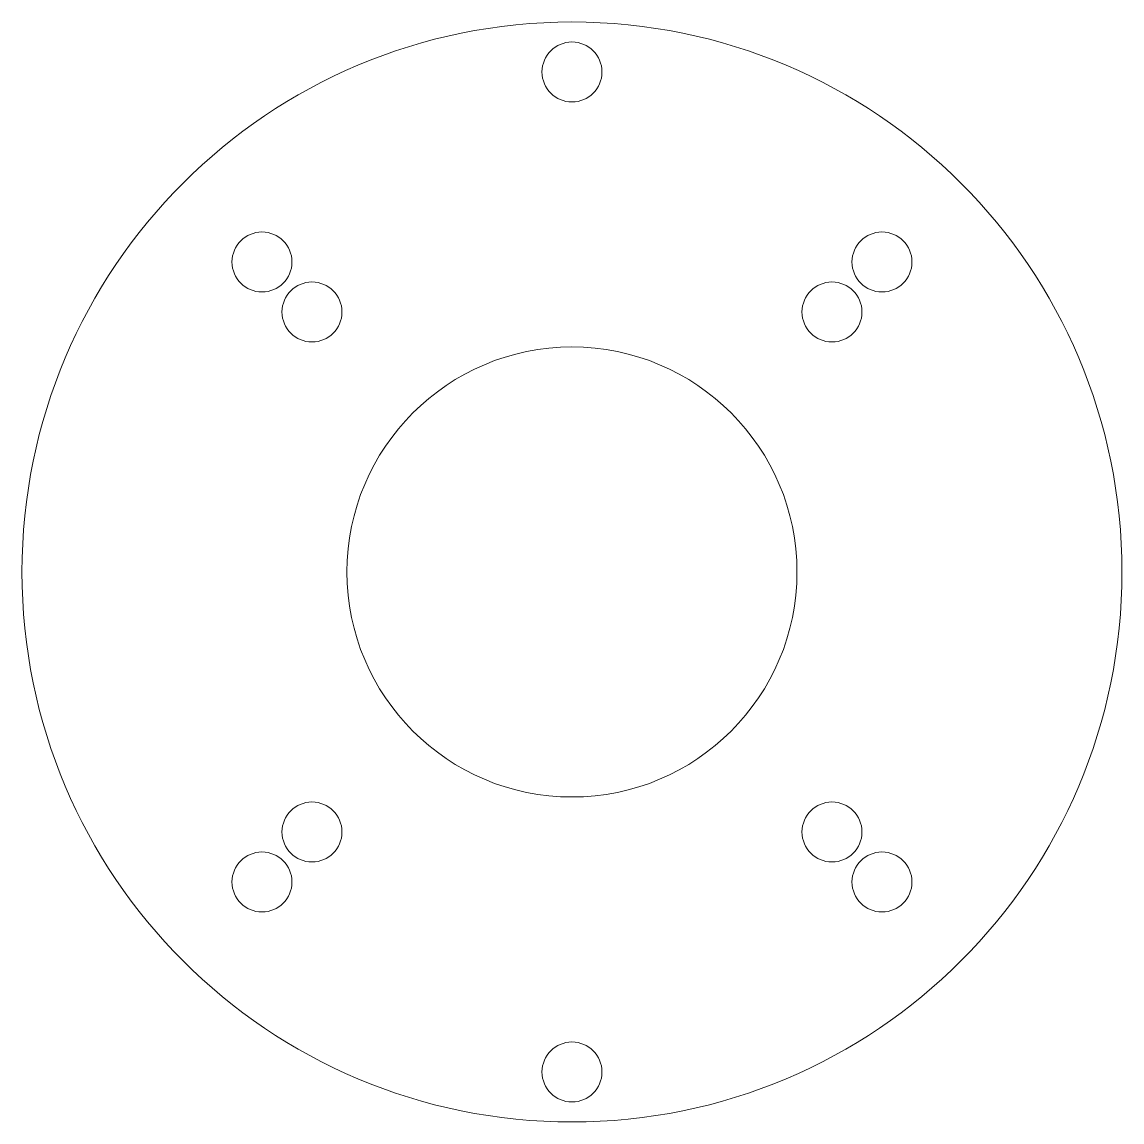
# Model space of a CAD drawing. Header units: millimetres. Extents: x -27.5 to 27.5, y -27.5 to 27.5.
import ezdxf

# ---------------------------------------------------------------- set-up
doc = ezdxf.new("R2010")
doc.units = ezdxf.units.MM

msp = doc.modelspace()

# ---------------------------------------------------------------- linework, layer by layer
at = {"color": 7, "linetype": 'Continuous', "lineweight": 15}
for centre, radius in [((0, 0), 27.5), ((0, 25), 1.5), ((-15.5, 15.5), 1.5), ((15.5, 15.5), 1.5), ((-13, 13), 1.5), ((13, 13), 1.5), ((0, 0), 11.25), ((-13, -13), 1.5), ((13, -13), 1.5), ((-15.5, -15.5), 1.5), ((15.5, -15.5), 1.5), ((0, -25), 1.5)]:
    msp.add_circle(centre, radius, dxfattribs=at)

doc.saveas('drawing.dxf')
